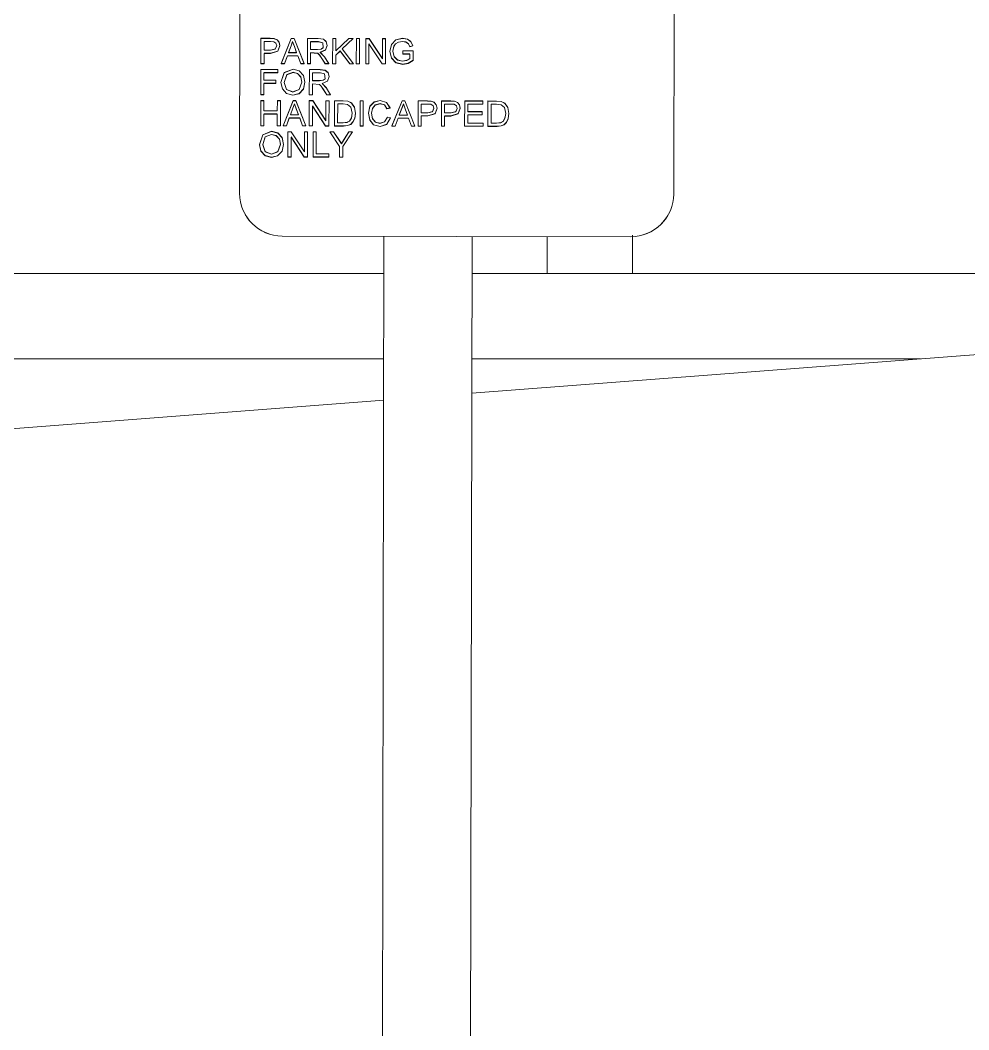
# Model space of a CAD drawing. Header units: metres. Extents: x -199 to 506, y -5 to 23.
# Drawn here: x -185.131 to -184.465, y -0.421 to 0.288 of the extents above; entities that cross this region are included whole.
import ezdxf

# ---------------------------------------------------------------- set-up
doc = ezdxf.new("R2010")
doc.units = ezdxf.units.M
for name, color, linetype, lineweight in [('06MUREXT', 92, 'Continuous', 9), ('26VENT', 144, 'Continuous', 5), ('45ESTAC', 5, 'Continuous', 5), ('46BANQ', 8, 'Continuous', 5)]:
    doc.layers.add(name, color=color, linetype=linetype, lineweight=lineweight)

# ---------------------------------------------------------------- blocks, each defined once
blk = doc.blocks.new('Curtain Wall Curb-Concrete-01 - Curtain Wall Curb-Concrete-01-7040853-600rNorthElevEjeA Paint')
at = {"layer": '46BANQ'}
for p, q in [((-188.74744, 0.05), (-184.87575, 0.05)), ((-184.81399, 0.05), (-184.49902, 0.05))]:
    blk.add_line(p, q, dxfattribs=at)
blk = doc.blocks.new('Rectangular Mullion - 60x167-V16-600rNorthElevEjeA Paint')
at = {"layer": '26VENT'}
for p, q in [((-184.87565, 0.11), (-186.21346, 0.11)), ((-184.73122, 0.11), (-184.81387, 0.11)), ((-186.21346, 0.05), (-184.87575, 0.05)), ((-184.81399, 0.05), (-184.73122, 0.05))]:
    blk.add_line(p, q, dxfattribs=at)
blk = doc.blocks.new('Rectangular Mullion - 60x167-7715932-600rNorthElevEjeA Paint')
at = {"layer": '26VENT'}
for p, q in [((-183.71928, 0.11), (-184.73122, 0.11)), ((-184.73122, 0.05), (-184.49902, 0.05))]:
    blk.add_line(p, q, dxfattribs=at)
blk = doc.blocks.new('Rectangular Mullion - 60x167-V19-600rNorthElevEjeA Paint')
at = {"layer": '26VENT'}
for p, q in [((-184.76122, 0.1358), (-184.76122, 0.11)), ((-184.70122, 0.11), (-184.70122, 0.13684)), ((-184.70122, 0.11), (-184.76122, 0.11))]:
    blk.add_line(p, q, dxfattribs=at)
blk = doc.blocks.new('Sign - SpeedLimit_Handicap - Handicap-V48-600rNorthElevEjeA Paint')
at = {"layer": '45ESTAC'}
for p, q in [((-184.97634, 0.56277), (-184.97713, 0.16618)), ((-184.67233, 0.16557), (-184.67154, 0.56216)), ((-184.96216, 0.2749), (-184.96219, 0.2572)), ((-184.96216, 0.275), (-184.95559, 0.27499)), ((-184.96216, 0.275), (-184.96216, 0.2749)), ((-184.95559, 0.27489), (-184.96216, 0.2749)), ((-184.95996, 0.2666), (-184.95995, 0.27268)), ((-184.95536, 0.27277), (-184.95995, 0.27278)), ((-184.95995, 0.27268), (-184.95536, 0.27268)), ((-184.95559, 0.27499), (-184.95294, 0.27481)), ((-184.95559, 0.27499), (-184.95559, 0.27489)), ((-184.95294, 0.27471), (-184.95559, 0.27489)), ((-184.95315, 0.27262), (-184.95536, 0.27277)), ((-184.95536, 0.27277), (-184.95536, 0.27268)), ((-184.95536, 0.27268), (-184.95315, 0.27252)), ((-184.95166, 0.27161), (-184.95315, 0.27262)), ((-184.95315, 0.27262), (-184.95315, 0.27252)), ((-184.95315, 0.27252), (-184.95166, 0.27151)), ((-184.95294, 0.27481), (-184.95079, 0.27398)), ((-184.95294, 0.27481), (-184.95294, 0.27471)), ((-184.95079, 0.27388), (-184.95294, 0.27471)), ((-184.95206, 0.2675), (-184.95109, 0.26978)), ((-184.95109, 0.26968), (-184.95206, 0.2674)), ((-184.95109, 0.26978), (-184.95166, 0.27161)), ((-184.95166, 0.27161), (-184.95166, 0.27151)), ((-184.95166, 0.27151), (-184.95109, 0.26968)), ((-184.95109, 0.26978), (-184.95109, 0.26968)), ((-184.95079, 0.27398), (-184.9494, 0.27227)), ((-184.95079, 0.27398), (-184.95079, 0.27388)), ((-184.9494, 0.27217), (-184.95079, 0.27388)), ((-184.94888, 0.26985), (-184.95031, 0.26603)), ((-184.95031, 0.26593), (-184.94888, 0.26975)), ((-184.9494, 0.27227), (-184.94888, 0.26985)), ((-184.9494, 0.27227), (-184.9494, 0.27217)), ((-184.94888, 0.26975), (-184.9494, 0.27217)), ((-184.94888, 0.26985), (-184.94888, 0.26975)), ((-184.94792, 0.25728), (-184.94081, 0.27496)), ((-184.94081, 0.27486), (-184.94792, 0.25718)), ((-184.94098, 0.26974), (-184.94272, 0.26501)), ((-184.94272, 0.26491), (-184.94098, 0.26964)), ((-184.93987, 0.27274), (-184.94098, 0.26974)), ((-184.94098, 0.26964), (-184.93987, 0.27264)), ((-184.94081, 0.27496), (-184.93892, 0.27495)), ((-184.94081, 0.27496), (-184.94081, 0.27486)), ((-184.93892, 0.27485), (-184.94081, 0.27486)), ((-184.93863, 0.26935), (-184.93987, 0.27274)), ((-184.93987, 0.27274), (-184.93987, 0.27264)), ((-184.93987, 0.27264), (-184.93863, 0.26925)), ((-184.93892, 0.27495), (-184.93188, 0.25724)), ((-184.93892, 0.27495), (-184.93892, 0.27485)), ((-184.93188, 0.25714), (-184.93892, 0.27485)), ((-184.93705, 0.265), (-184.93863, 0.26935)), ((-184.92948, 0.27484), (-184.92952, 0.25714)), ((-184.92948, 0.27494), (-184.92184, 0.27492)), ((-184.92948, 0.27494), (-184.92948, 0.27484)), ((-184.92184, 0.27482), (-184.92948, 0.27484)), ((-184.92728, 0.26709), (-184.92727, 0.27262)), ((-184.92175, 0.27271), (-184.92727, 0.27272)), ((-184.92727, 0.27262), (-184.92175, 0.27261)), ((-184.92184, 0.27492), (-184.9183, 0.27444)), ((-184.92184, 0.27492), (-184.92184, 0.27482)), ((-184.9183, 0.27434), (-184.92184, 0.27482)), ((-184.91879, 0.27194), (-184.92175, 0.27271)), ((-184.92175, 0.27271), (-184.92175, 0.27261)), ((-184.92175, 0.27261), (-184.91879, 0.27184)), ((-184.91835, 0.26849), (-184.91879, 0.27194)), ((-184.91879, 0.27194), (-184.91879, 0.27184)), ((-184.91879, 0.27184), (-184.91835, 0.26839)), ((-184.9183, 0.27444), (-184.91636, 0.27274)), ((-184.9183, 0.27444), (-184.9183, 0.27434)), ((-184.91636, 0.27264), (-184.9183, 0.27434)), ((-184.91564, 0.27007), (-184.91685, 0.26688)), ((-184.91685, 0.26678), (-184.91564, 0.26997)), ((-184.91636, 0.27274), (-184.91564, 0.27007)), ((-184.91636, 0.27274), (-184.91636, 0.27264)), ((-184.91564, 0.26997), (-184.91636, 0.27264)), ((-184.91564, 0.27007), (-184.91564, 0.26997)), ((-184.91176, 0.2748), (-184.91179, 0.2571)), ((-184.91176, 0.2749), (-184.90954, 0.2749)), ((-184.91176, 0.2749), (-184.91176, 0.2748)), ((-184.90954, 0.2748), (-184.91176, 0.2748)), ((-184.90956, 0.26623), (-184.90046, 0.27488)), ((-184.90956, 0.26613), (-184.90954, 0.2748)), ((-184.90046, 0.27478), (-184.90956, 0.26613)), ((-184.90954, 0.2749), (-184.90954, 0.2748)), ((-184.89736, 0.27487), (-184.905, 0.26761)), ((-184.905, 0.26751), (-184.89736, 0.27477)), ((-184.90046, 0.27488), (-184.89736, 0.27487)), ((-184.90046, 0.27488), (-184.90046, 0.27478)), ((-184.89736, 0.27477), (-184.90046, 0.27478)), ((-184.89736, 0.27487), (-184.89736, 0.27477)), ((-184.89514, 0.27477), (-184.89518, 0.25707)), ((-184.89514, 0.27487), (-184.89293, 0.27486)), ((-184.89514, 0.27487), (-184.89514, 0.27477)), ((-184.89293, 0.27476), (-184.89514, 0.27477)), ((-184.89296, 0.25707), (-184.89293, 0.27476)), ((-184.89293, 0.27486), (-184.89293, 0.27476)), ((-184.8885, 0.27475), (-184.88853, 0.25706)), ((-184.8885, 0.27485), (-184.88613, 0.27485)), ((-184.8885, 0.27485), (-184.8885, 0.27475)), ((-184.88613, 0.27475), (-184.8885, 0.27475)), ((-184.88632, 0.25705), (-184.88629, 0.27108)), ((-184.87706, 0.25714), (-184.88629, 0.27118)), ((-184.88629, 0.27108), (-184.87706, 0.25704)), ((-184.88613, 0.27485), (-184.87689, 0.26081)), ((-184.88613, 0.27485), (-184.88613, 0.27475)), ((-184.87689, 0.26071), (-184.88613, 0.27475)), ((-184.87687, 0.27473), (-184.87689, 0.26071)), ((-184.87687, 0.27483), (-184.87465, 0.27483)), ((-184.87687, 0.27483), (-184.87687, 0.27473)), ((-184.87465, 0.27473), (-184.87687, 0.27473)), ((-184.87469, 0.25703), (-184.87465, 0.27473)), ((-184.87465, 0.27483), (-184.87465, 0.27473)), ((-184.87162, 0.26589), (-184.87053, 0.2707)), ((-184.87053, 0.2706), (-184.87162, 0.26579)), ((-184.87053, 0.2707), (-184.86742, 0.274)), ((-184.86742, 0.27391), (-184.87053, 0.2706)), ((-184.87053, 0.2707), (-184.87053, 0.2706)), ((-184.86871, 0.26945), (-184.86941, 0.26597)), ((-184.86941, 0.26587), (-184.86871, 0.26935)), ((-184.86756, 0.27115), (-184.86871, 0.26945)), ((-184.86871, 0.26935), (-184.86756, 0.27105)), ((-184.86871, 0.26945), (-184.86871, 0.26935)), ((-184.86563, 0.2724), (-184.86756, 0.27115)), ((-184.86756, 0.27105), (-184.86563, 0.2723)), ((-184.86756, 0.27115), (-184.86756, 0.27105)), ((-184.86742, 0.274), (-184.86275, 0.27508)), ((-184.86276, 0.27498), (-184.86742, 0.27391)), ((-184.86742, 0.274), (-184.86742, 0.27391)), ((-184.86279, 0.27287), (-184.86563, 0.2724)), ((-184.86563, 0.2723), (-184.86279, 0.27277)), ((-184.86563, 0.2724), (-184.86563, 0.2723)), ((-184.8603, 0.27242), (-184.86279, 0.27287)), ((-184.86279, 0.27287), (-184.86279, 0.27277)), ((-184.86279, 0.27277), (-184.8603, 0.27232)), ((-184.86275, 0.27508), (-184.86276, 0.27498)), ((-184.85929, 0.27434), (-184.86276, 0.27498)), ((-184.86275, 0.27508), (-184.85929, 0.27444)), ((-184.85858, 0.27124), (-184.8603, 0.27242)), ((-184.8603, 0.27242), (-184.8603, 0.27232)), ((-184.8603, 0.27232), (-184.85858, 0.27114)), ((-184.85929, 0.27444), (-184.85686, 0.27269)), ((-184.85929, 0.27444), (-184.85929, 0.27434)), ((-184.85686, 0.27259), (-184.85929, 0.27434)), ((-184.85757, 0.26919), (-184.85858, 0.27124)), ((-184.85858, 0.27124), (-184.85858, 0.27114)), ((-184.85858, 0.27114), (-184.85757, 0.26909)), ((-184.85553, 0.26976), (-184.85757, 0.26919)), ((-184.85757, 0.26909), (-184.85553, 0.26966)), ((-184.85686, 0.27269), (-184.85553, 0.26976)), ((-184.85686, 0.27269), (-184.85686, 0.27259)), ((-184.85553, 0.26966), (-184.85686, 0.27259)), ((-184.85553, 0.26976), (-184.85553, 0.26966)), ((-184.95998, 0.2572), (-184.95996, 0.26439)), ((-184.95996, 0.2667), (-184.95532, 0.26669)), ((-184.95996, 0.2666), (-184.95996, 0.2667)), ((-184.95532, 0.26659), (-184.95996, 0.2666)), ((-184.95546, 0.26448), (-184.95996, 0.26449)), ((-184.95996, 0.26439), (-184.95546, 0.26438)), ((-184.95031, 0.26603), (-184.95546, 0.26448)), ((-184.95546, 0.26438), (-184.95031, 0.26593)), ((-184.95546, 0.26448), (-184.95546, 0.26438)), ((-184.95532, 0.26669), (-184.95206, 0.2675)), ((-184.95206, 0.2674), (-184.95532, 0.26659)), ((-184.95532, 0.26669), (-184.95532, 0.26659)), ((-184.95206, 0.2675), (-184.95206, 0.2674)), ((-184.95031, 0.26603), (-184.95031, 0.26593)), ((-184.94354, 0.2628), (-184.94558, 0.25727)), ((-184.94558, 0.25717), (-184.94354, 0.2627)), ((-184.93624, 0.26278), (-184.94354, 0.2628)), ((-184.94354, 0.2628), (-184.94354, 0.2627)), ((-184.94354, 0.2627), (-184.93624, 0.26268)), ((-184.94272, 0.26501), (-184.93705, 0.265)), ((-184.94272, 0.26491), (-184.94272, 0.26501)), ((-184.93705, 0.2649), (-184.94272, 0.26491)), ((-184.93863, 0.26925), (-184.93705, 0.2649)), ((-184.93705, 0.265), (-184.93705, 0.2649)), ((-184.93422, 0.25725), (-184.93624, 0.26278)), ((-184.93624, 0.26278), (-184.93624, 0.26268)), ((-184.93624, 0.26268), (-184.93422, 0.25715)), ((-184.9273, 0.25714), (-184.92729, 0.26488)), ((-184.92227, 0.26447), (-184.92729, 0.26498)), ((-184.92729, 0.26488), (-184.92227, 0.26437)), ((-184.92728, 0.26719), (-184.92232, 0.26718)), ((-184.92728, 0.26709), (-184.92728, 0.26719)), ((-184.92232, 0.26708), (-184.92728, 0.26709)), ((-184.92232, 0.26718), (-184.91979, 0.26749)), ((-184.91979, 0.26739), (-184.92232, 0.26708)), ((-184.92232, 0.26718), (-184.92232, 0.26708)), ((-184.92111, 0.26332), (-184.92227, 0.26447)), ((-184.92227, 0.26447), (-184.92227, 0.26437)), ((-184.92227, 0.26437), (-184.92111, 0.26322)), ((-184.91944, 0.26089), (-184.92111, 0.26332)), ((-184.92111, 0.26332), (-184.92111, 0.26322)), ((-184.92111, 0.26322), (-184.91944, 0.26079)), ((-184.92057, 0.26514), (-184.91685, 0.26678)), ((-184.92056, 0.26524), (-184.92057, 0.26514)), ((-184.91752, 0.26191), (-184.92057, 0.26514)), ((-184.91685, 0.26688), (-184.92056, 0.26524)), ((-184.92056, 0.26524), (-184.91752, 0.26201)), ((-184.91979, 0.26749), (-184.91835, 0.26849)), ((-184.91835, 0.26839), (-184.91979, 0.26739)), ((-184.91979, 0.26749), (-184.91979, 0.26739)), ((-184.91835, 0.26849), (-184.91835, 0.26839)), ((-184.91685, 0.26688), (-184.91685, 0.26678)), ((-184.90958, 0.2571), (-184.90957, 0.26318)), ((-184.90657, 0.26612), (-184.90957, 0.26328)), ((-184.90957, 0.26318), (-184.90657, 0.26602)), ((-184.90956, 0.26623), (-184.90956, 0.26613)), ((-184.89982, 0.25718), (-184.90657, 0.26612)), ((-184.90657, 0.26612), (-184.90657, 0.26602)), ((-184.90657, 0.26602), (-184.89982, 0.25708)), ((-184.905, 0.26761), (-184.89712, 0.25718)), ((-184.905, 0.26761), (-184.905, 0.26751)), ((-184.89712, 0.25708), (-184.905, 0.26751)), ((-184.87055, 0.26118), (-184.87162, 0.26589)), ((-184.87162, 0.26589), (-184.87162, 0.26579)), ((-184.87162, 0.26579), (-184.87055, 0.26108)), ((-184.86941, 0.26597), (-184.86858, 0.26212)), ((-184.86941, 0.26597), (-184.86941, 0.26587)), ((-184.86858, 0.26202), (-184.86941, 0.26587)), ((-184.86248, 0.26613), (-184.86249, 0.26392)), ((-184.8575, 0.26401), (-184.86249, 0.26402)), ((-184.86249, 0.26392), (-184.8575, 0.26391)), ((-184.86248, 0.26623), (-184.85528, 0.26622)), ((-184.86248, 0.26623), (-184.86248, 0.26613)), ((-184.85528, 0.26612), (-184.86248, 0.26613)), ((-184.85757, 0.26919), (-184.85757, 0.26909)), ((-184.8575, 0.26391), (-184.85751, 0.26071)), ((-184.8553, 0.2595), (-184.85528, 0.26612)), ((-184.85528, 0.26622), (-184.85528, 0.26612)), ((-184.95998, 0.2573), (-184.96219, 0.2573)), ((-184.96219, 0.2572), (-184.95998, 0.2572)), ((-184.94558, 0.25727), (-184.94792, 0.25728)), ((-184.94792, 0.25718), (-184.94792, 0.25728)), ((-184.94792, 0.25718), (-184.94558, 0.25717)), ((-184.94558, 0.25727), (-184.94558, 0.25717)), ((-184.93188, 0.25724), (-184.93422, 0.25725)), ((-184.93422, 0.25725), (-184.93422, 0.25715)), ((-184.93422, 0.25715), (-184.93188, 0.25714)), ((-184.93188, 0.25724), (-184.93188, 0.25714)), ((-184.9273, 0.25724), (-184.92952, 0.25724)), ((-184.92952, 0.25714), (-184.9273, 0.25714)), ((-184.91715, 0.25722), (-184.91944, 0.26089)), ((-184.91944, 0.26089), (-184.91944, 0.26079)), ((-184.91944, 0.26079), (-184.91715, 0.25712)), ((-184.91752, 0.26201), (-184.91457, 0.25721)), ((-184.91752, 0.26201), (-184.91752, 0.26191)), ((-184.91457, 0.25711), (-184.91752, 0.26191)), ((-184.91457, 0.25721), (-184.91715, 0.25722)), ((-184.91715, 0.25722), (-184.91715, 0.25712)), ((-184.91715, 0.25712), (-184.91457, 0.25711)), ((-184.91457, 0.25721), (-184.91457, 0.25711)), ((-184.90958, 0.2572), (-184.91179, 0.2572)), ((-184.91179, 0.2571), (-184.90958, 0.2571)), ((-184.89712, 0.25718), (-184.89982, 0.25718)), ((-184.89982, 0.25718), (-184.89982, 0.25708)), ((-184.89982, 0.25708), (-184.89712, 0.25708)), ((-184.89712, 0.25718), (-184.89712, 0.25708)), ((-184.89296, 0.25717), (-184.89518, 0.25717)), ((-184.89518, 0.25707), (-184.89296, 0.25707)), ((-184.88632, 0.25715), (-184.88853, 0.25716)), ((-184.88853, 0.25706), (-184.88632, 0.25705)), ((-184.87469, 0.25713), (-184.87706, 0.25714)), ((-184.87706, 0.25714), (-184.87706, 0.25704)), ((-184.87706, 0.25704), (-184.87469, 0.25703)), ((-184.87689, 0.26081), (-184.87689, 0.26071)), ((-184.86734, 0.25795), (-184.87055, 0.26118)), ((-184.87055, 0.26118), (-184.87055, 0.26108)), ((-184.87055, 0.26108), (-184.86734, 0.25785)), ((-184.86858, 0.26212), (-184.86616, 0.2598)), ((-184.86858, 0.26212), (-184.86858, 0.26202)), ((-184.86616, 0.2597), (-184.86858, 0.26202)), ((-184.86261, 0.25683), (-184.86734, 0.25795)), ((-184.86734, 0.25795), (-184.86734, 0.25785)), ((-184.86734, 0.25785), (-184.86261, 0.25673)), ((-184.86616, 0.2598), (-184.86279, 0.25904)), ((-184.86616, 0.2598), (-184.86616, 0.2597)), ((-184.86279, 0.25894), (-184.86616, 0.2597)), ((-184.86279, 0.25904), (-184.85975, 0.25961)), ((-184.85975, 0.25951), (-184.86279, 0.25894)), ((-184.86279, 0.25904), (-184.86279, 0.25894)), ((-184.85885, 0.25752), (-184.86261, 0.25683)), ((-184.86261, 0.25673), (-184.85885, 0.25742)), ((-184.86261, 0.25683), (-184.86261, 0.25673)), ((-184.85975, 0.25961), (-184.85751, 0.26081)), ((-184.85751, 0.26071), (-184.85975, 0.25951)), ((-184.85975, 0.25961), (-184.85975, 0.25951)), ((-184.8553, 0.2596), (-184.85885, 0.25752)), ((-184.85885, 0.25742), (-184.8553, 0.2595)), ((-184.85885, 0.25752), (-184.85885, 0.25742)), ((-184.85751, 0.26081), (-184.85751, 0.26071)), ((-184.9622, 0.25306), (-184.96224, 0.23536)), ((-184.9622, 0.25316), (-184.95029, 0.25313)), ((-184.9622, 0.25316), (-184.9622, 0.25306)), ((-184.95029, 0.25303), (-184.9622, 0.25306)), ((-184.96, 0.24559), (-184.95999, 0.25084)), ((-184.9503, 0.25092), (-184.95999, 0.25094)), ((-184.95999, 0.25084), (-184.9503, 0.25082)), ((-184.9503, 0.25082), (-184.95029, 0.25303)), ((-184.95029, 0.25313), (-184.95029, 0.25303)), ((-184.9481, 0.24405), (-184.94572, 0.25092)), ((-184.94572, 0.25082), (-184.9481, 0.24395)), ((-184.94402, 0.24953), (-184.94588, 0.24402)), ((-184.94588, 0.24392), (-184.94402, 0.24943)), ((-184.94572, 0.25092), (-184.93962, 0.25339)), ((-184.93962, 0.25329), (-184.94572, 0.25082)), ((-184.94572, 0.25092), (-184.94572, 0.25082)), ((-184.93961, 0.25118), (-184.94402, 0.24953)), ((-184.94402, 0.24943), (-184.93961, 0.25108)), ((-184.94402, 0.24953), (-184.94402, 0.24943)), ((-184.93962, 0.25339), (-184.93521, 0.25221)), ((-184.93962, 0.25339), (-184.93962, 0.25329)), ((-184.93521, 0.25211), (-184.93962, 0.25329)), ((-184.93636, 0.25031), (-184.93961, 0.25118)), ((-184.93961, 0.25118), (-184.93961, 0.25108)), ((-184.93961, 0.25108), (-184.93636, 0.25021)), ((-184.93416, 0.24789), (-184.93636, 0.25031)), ((-184.93636, 0.25031), (-184.93636, 0.25021)), ((-184.93636, 0.25021), (-184.93416, 0.24779)), ((-184.93521, 0.25221), (-184.93222, 0.24895)), ((-184.93521, 0.25221), (-184.93521, 0.25211)), ((-184.93222, 0.24885), (-184.93521, 0.25211)), ((-184.93222, 0.24895), (-184.9312, 0.24422)), ((-184.93222, 0.24895), (-184.93222, 0.24885)), ((-184.9312, 0.24412), (-184.93222, 0.24885)), ((-184.92814, 0.25299), (-184.92817, 0.23529)), ((-184.92814, 0.25309), (-184.9205, 0.25307)), ((-184.92814, 0.25309), (-184.92814, 0.25299)), ((-184.9205, 0.25297), (-184.92814, 0.25299)), ((-184.92594, 0.24524), (-184.92593, 0.25077)), ((-184.92041, 0.25086), (-184.92593, 0.25087)), ((-184.92593, 0.25077), (-184.92041, 0.25076)), ((-184.9205, 0.25307), (-184.91696, 0.25259)), ((-184.9205, 0.25307), (-184.9205, 0.25297)), ((-184.91696, 0.25249), (-184.9205, 0.25297)), ((-184.91745, 0.25009), (-184.92041, 0.25086)), ((-184.92041, 0.25086), (-184.92041, 0.25076)), ((-184.92041, 0.25076), (-184.91745, 0.24999)), ((-184.91701, 0.24664), (-184.91745, 0.25009)), ((-184.91745, 0.25009), (-184.91745, 0.24999)), ((-184.91745, 0.24999), (-184.91701, 0.24654)), ((-184.91696, 0.25259), (-184.91502, 0.2509)), ((-184.91696, 0.25259), (-184.91696, 0.25249)), ((-184.91502, 0.2508), (-184.91696, 0.25249)), ((-184.9143, 0.24822), (-184.91551, 0.24503)), ((-184.91551, 0.24493), (-184.9143, 0.24812)), ((-184.91502, 0.2509), (-184.9143, 0.24822)), ((-184.91502, 0.2509), (-184.91502, 0.2508)), ((-184.9143, 0.24812), (-184.91502, 0.2508)), ((-184.9143, 0.24822), (-184.9143, 0.24812)), ((-184.96002, 0.23536), (-184.96, 0.24338)), ((-184.96, 0.24569), (-184.95169, 0.24567)), ((-184.96, 0.24569), (-184.96, 0.24559)), ((-184.95169, 0.24557), (-184.96, 0.24559)), ((-184.9517, 0.24346), (-184.96, 0.24348)), ((-184.96, 0.24338), (-184.9517, 0.24336)), ((-184.9517, 0.24336), (-184.95169, 0.24557)), ((-184.95169, 0.24567), (-184.95169, 0.24557)), ((-184.94709, 0.23964), (-184.9481, 0.24405)), ((-184.9481, 0.24395), (-184.9481, 0.24405)), ((-184.9481, 0.24395), (-184.94709, 0.23954)), ((-184.94588, 0.24402), (-184.94412, 0.23914)), ((-184.94588, 0.24392), (-184.94588, 0.24402)), ((-184.94412, 0.23904), (-184.94588, 0.24392)), ((-184.93519, 0.23914), (-184.93342, 0.24424)), ((-184.93342, 0.24414), (-184.93519, 0.23904)), ((-184.93342, 0.24424), (-184.93416, 0.24789)), ((-184.93416, 0.24789), (-184.93416, 0.24779)), ((-184.93416, 0.24779), (-184.93342, 0.24414)), ((-184.93342, 0.24424), (-184.93342, 0.24414)), ((-184.9312, 0.24422), (-184.9323, 0.23942)), ((-184.9323, 0.23932), (-184.9312, 0.24412)), ((-184.9312, 0.24422), (-184.9312, 0.24412)), ((-184.92596, 0.23529), (-184.92594, 0.24303)), ((-184.92594, 0.24534), (-184.92098, 0.24533)), ((-184.92594, 0.24524), (-184.92594, 0.24534)), ((-184.92098, 0.24523), (-184.92594, 0.24524)), ((-184.92093, 0.24262), (-184.92594, 0.24313)), ((-184.92594, 0.24303), (-184.92093, 0.24252)), ((-184.92098, 0.24533), (-184.91845, 0.24564)), ((-184.91845, 0.24554), (-184.92098, 0.24523)), ((-184.92098, 0.24533), (-184.92098, 0.24523)), ((-184.91976, 0.24147), (-184.92093, 0.24262)), ((-184.92093, 0.24262), (-184.92093, 0.24252)), ((-184.92093, 0.24252), (-184.91976, 0.24137)), ((-184.9181, 0.23904), (-184.91976, 0.24147)), ((-184.91976, 0.24147), (-184.91976, 0.24137)), ((-184.91976, 0.24137), (-184.9181, 0.23894)), ((-184.91551, 0.24503), (-184.91922, 0.24339)), ((-184.91922, 0.24329), (-184.91551, 0.24493)), ((-184.91922, 0.24339), (-184.91618, 0.24017)), ((-184.91922, 0.24339), (-184.91922, 0.24329)), ((-184.91618, 0.24007), (-184.91922, 0.24329)), ((-184.91845, 0.24564), (-184.91701, 0.24664)), ((-184.91701, 0.24654), (-184.91845, 0.24554)), ((-184.91845, 0.24564), (-184.91845, 0.24554)), ((-184.91701, 0.24664), (-184.91701, 0.24654)), ((-184.91551, 0.24503), (-184.91551, 0.24493)), ((-184.96002, 0.23546), (-184.96224, 0.23546)), ((-184.96224, 0.23536), (-184.96002, 0.23536)), ((-184.94412, 0.23635), (-184.94709, 0.23964)), ((-184.94709, 0.23964), (-184.94709, 0.23954)), ((-184.94709, 0.23954), (-184.94412, 0.23625)), ((-184.94412, 0.23914), (-184.93968, 0.23735)), ((-184.94412, 0.23914), (-184.94412, 0.23904)), ((-184.93968, 0.23725), (-184.94412, 0.23904)), ((-184.93967, 0.23514), (-184.94412, 0.23635)), ((-184.94412, 0.23635), (-184.94412, 0.23625)), ((-184.94412, 0.23625), (-184.93967, 0.23504)), ((-184.93968, 0.23735), (-184.93519, 0.23914)), ((-184.93519, 0.23904), (-184.93968, 0.23725)), ((-184.93968, 0.23735), (-184.93968, 0.23725)), ((-184.93538, 0.23622), (-184.93967, 0.23514)), ((-184.93967, 0.23504), (-184.93538, 0.23612)), ((-184.93967, 0.23514), (-184.93967, 0.23504)), ((-184.9323, 0.23942), (-184.93538, 0.23622)), ((-184.93538, 0.23612), (-184.9323, 0.23932)), ((-184.93538, 0.23622), (-184.93538, 0.23612)), ((-184.93519, 0.23914), (-184.93519, 0.23904)), ((-184.9323, 0.23942), (-184.9323, 0.23932)), ((-184.92596, 0.23539), (-184.92817, 0.23539)), ((-184.92817, 0.23529), (-184.92596, 0.23529)), ((-184.9158, 0.23537), (-184.9181, 0.23904)), ((-184.9181, 0.23904), (-184.9181, 0.23894)), ((-184.9181, 0.23894), (-184.9158, 0.23527)), ((-184.91618, 0.24017), (-184.91323, 0.23536)), ((-184.91618, 0.24017), (-184.91618, 0.24007)), ((-184.91323, 0.23526), (-184.91618, 0.24007)), ((-184.91323, 0.23536), (-184.9158, 0.23537)), ((-184.9158, 0.23537), (-184.9158, 0.23527)), ((-184.9158, 0.23527), (-184.91323, 0.23526)), ((-184.91323, 0.23536), (-184.91323, 0.23526)), ((-184.96224, 0.23121), (-184.96228, 0.21352)), ((-184.96224, 0.23131), (-184.96003, 0.23131)), ((-184.96224, 0.23131), (-184.96224, 0.23121)), ((-184.96003, 0.23121), (-184.96224, 0.23121)), ((-184.96004, 0.22402), (-184.96003, 0.23121)), ((-184.96003, 0.23131), (-184.96003, 0.23121)), ((-184.95061, 0.23119), (-184.95063, 0.224)), ((-184.95061, 0.23129), (-184.9484, 0.23129)), ((-184.95061, 0.23129), (-184.95061, 0.23119)), ((-184.9484, 0.23119), (-184.95061, 0.23119)), ((-184.94843, 0.21349), (-184.9484, 0.23119)), ((-184.9484, 0.23129), (-184.9484, 0.23119)), ((-184.94662, 0.21359), (-184.93951, 0.23127)), ((-184.93951, 0.23117), (-184.94662, 0.21349)), ((-184.93857, 0.22905), (-184.93968, 0.22605)), ((-184.93968, 0.22595), (-184.93857, 0.22896)), ((-184.93951, 0.23127), (-184.93762, 0.23126)), ((-184.93951, 0.23127), (-184.93951, 0.23117)), ((-184.93762, 0.23117), (-184.93951, 0.23117)), ((-184.93734, 0.22566), (-184.93857, 0.22905)), ((-184.93857, 0.22905), (-184.93857, 0.22896)), ((-184.93857, 0.22896), (-184.93734, 0.22556)), ((-184.93762, 0.23126), (-184.93058, 0.21356)), ((-184.93762, 0.23126), (-184.93762, 0.23117)), ((-184.93058, 0.21346), (-184.93762, 0.23117)), ((-184.92818, 0.23115), (-184.92822, 0.21345)), ((-184.92818, 0.23125), (-184.92581, 0.23124)), ((-184.92818, 0.23125), (-184.92818, 0.23115)), ((-184.92581, 0.23114), (-184.92818, 0.23115)), ((-184.926, 0.21345), (-184.92597, 0.22747)), ((-184.91674, 0.21353), (-184.92597, 0.22757)), ((-184.92597, 0.22747), (-184.91674, 0.21343)), ((-184.92581, 0.23124), (-184.91658, 0.2172)), ((-184.92581, 0.23124), (-184.92581, 0.23114)), ((-184.91658, 0.2171), (-184.92581, 0.23114)), ((-184.91655, 0.23112), (-184.91658, 0.2171)), ((-184.91655, 0.23122), (-184.91434, 0.23122)), ((-184.91655, 0.23122), (-184.91655, 0.23112)), ((-184.91434, 0.23112), (-184.91655, 0.23112)), ((-184.91437, 0.21342), (-184.91434, 0.23112)), ((-184.91434, 0.23122), (-184.91434, 0.23112)), ((-184.91046, 0.23111), (-184.91049, 0.21342)), ((-184.91046, 0.23121), (-184.90435, 0.2312)), ((-184.91046, 0.23121), (-184.91046, 0.23111)), ((-184.90435, 0.2311), (-184.91046, 0.23111)), ((-184.90828, 0.21562), (-184.90825, 0.2289)), ((-184.90439, 0.22899), (-184.90825, 0.22899)), ((-184.90825, 0.2289), (-184.90439, 0.22889)), ((-184.90125, 0.22863), (-184.90439, 0.22899)), ((-184.90439, 0.22899), (-184.90439, 0.22889)), ((-184.90439, 0.22889), (-184.90125, 0.22853)), ((-184.90435, 0.2312), (-184.90118, 0.23094)), ((-184.90435, 0.2312), (-184.90435, 0.2311)), ((-184.90118, 0.23084), (-184.90435, 0.2311)), ((-184.89895, 0.22666), (-184.90125, 0.22863)), ((-184.90125, 0.22863), (-184.90125, 0.22853)), ((-184.90125, 0.22853), (-184.89895, 0.22656)), ((-184.90118, 0.23094), (-184.89858, 0.22967)), ((-184.90118, 0.23094), (-184.90118, 0.23084)), ((-184.89858, 0.22957), (-184.90118, 0.23084)), ((-184.89858, 0.22967), (-184.89649, 0.22664)), ((-184.89858, 0.22967), (-184.89858, 0.22957)), ((-184.89649, 0.22654), (-184.89858, 0.22957)), ((-184.89246, 0.23108), (-184.8925, 0.21338)), ((-184.89246, 0.23118), (-184.89024, 0.23117)), ((-184.89246, 0.23118), (-184.89246, 0.23108)), ((-184.89024, 0.23107), (-184.89246, 0.23108)), ((-184.89028, 0.21338), (-184.89024, 0.23107)), ((-184.89024, 0.23117), (-184.89024, 0.23107)), ((-184.88666, 0.22245), (-184.8856, 0.22726)), ((-184.8856, 0.22716), (-184.88666, 0.22235)), ((-184.8856, 0.22726), (-184.88261, 0.23037)), ((-184.88261, 0.23027), (-184.8856, 0.22716)), ((-184.8856, 0.22726), (-184.8856, 0.22716)), ((-184.88191, 0.22827), (-184.88388, 0.22574)), ((-184.88388, 0.22564), (-184.88191, 0.22817)), ((-184.88261, 0.23037), (-184.87835, 0.23142)), ((-184.87835, 0.23132), (-184.88261, 0.23027)), ((-184.88261, 0.23037), (-184.88261, 0.23027)), ((-184.87844, 0.22921), (-184.88191, 0.22827)), ((-184.88191, 0.22817), (-184.87844, 0.22911)), ((-184.88191, 0.22827), (-184.88191, 0.22817)), ((-184.87545, 0.22835), (-184.87844, 0.22921)), ((-184.87844, 0.22921), (-184.87844, 0.22911)), ((-184.87844, 0.22911), (-184.87545, 0.22825)), ((-184.87835, 0.23142), (-184.87392, 0.23004)), ((-184.87835, 0.23142), (-184.87835, 0.23132)), ((-184.87392, 0.22994), (-184.87835, 0.23132)), ((-184.87364, 0.22563), (-184.87545, 0.22835)), ((-184.87545, 0.22835), (-184.87545, 0.22825)), ((-184.87545, 0.22825), (-184.87364, 0.22553)), ((-184.87392, 0.23004), (-184.87142, 0.22615)), ((-184.87392, 0.23004), (-184.87392, 0.22994)), ((-184.87142, 0.22605), (-184.87392, 0.22994)), ((-184.87019, 0.21344), (-184.86308, 0.23112)), ((-184.86308, 0.23102), (-184.87019, 0.21334)), ((-184.86214, 0.2289), (-184.86325, 0.22589)), ((-184.86325, 0.22579), (-184.86214, 0.2288)), ((-184.86308, 0.23112), (-184.86119, 0.23111)), ((-184.86308, 0.23112), (-184.86308, 0.23102)), ((-184.86119, 0.23101), (-184.86308, 0.23102)), ((-184.86091, 0.22551), (-184.86214, 0.2289)), ((-184.86214, 0.2289), (-184.86214, 0.2288)), ((-184.86214, 0.2288), (-184.86091, 0.22541)), ((-184.86119, 0.23111), (-184.85415, 0.2134)), ((-184.86119, 0.23111), (-184.86119, 0.23101)), ((-184.85415, 0.2133), (-184.86119, 0.23101)), ((-184.85175, 0.231), (-184.85179, 0.2133)), ((-184.85175, 0.23109), (-184.84518, 0.23108)), ((-184.85175, 0.23109), (-184.85175, 0.231)), ((-184.84518, 0.23098), (-184.85175, 0.231)), ((-184.84955, 0.2227), (-184.84954, 0.22878)), ((-184.84496, 0.22887), (-184.84954, 0.22888)), ((-184.84954, 0.22878), (-184.84496, 0.22877)), ((-184.84518, 0.23108), (-184.84254, 0.23091)), ((-184.84518, 0.23108), (-184.84518, 0.23098)), ((-184.84254, 0.23081), (-184.84518, 0.23098)), ((-184.84274, 0.22871), (-184.84496, 0.22887)), ((-184.84496, 0.22887), (-184.84496, 0.22877)), ((-184.84496, 0.22877), (-184.84274, 0.22861)), ((-184.84125, 0.22771), (-184.84274, 0.22871)), ((-184.84274, 0.22871), (-184.84274, 0.22861)), ((-184.84274, 0.22861), (-184.84125, 0.22761)), ((-184.84254, 0.23091), (-184.84039, 0.23008)), ((-184.84254, 0.23091), (-184.84254, 0.23081)), ((-184.84039, 0.22998), (-184.84254, 0.23081)), ((-184.84069, 0.22588), (-184.84125, 0.22771)), ((-184.84125, 0.22771), (-184.84125, 0.22761)), ((-184.84125, 0.22761), (-184.84069, 0.22578)), ((-184.84039, 0.23008), (-184.83899, 0.22836)), ((-184.84039, 0.23008), (-184.84039, 0.22998)), ((-184.83899, 0.22826), (-184.84039, 0.22998)), ((-184.83899, 0.22836), (-184.83847, 0.22595)), ((-184.83899, 0.22836), (-184.83899, 0.22826)), ((-184.83847, 0.22585), (-184.83899, 0.22826)), ((-184.83541, 0.23096), (-184.83545, 0.21327)), ((-184.83541, 0.23106), (-184.82885, 0.23105)), ((-184.83541, 0.23106), (-184.83541, 0.23096)), ((-184.82885, 0.23095), (-184.83541, 0.23096)), ((-184.83321, 0.22266), (-184.8332, 0.22875)), ((-184.82862, 0.22884), (-184.8332, 0.22885)), ((-184.8332, 0.22875), (-184.82862, 0.22874)), ((-184.82885, 0.23105), (-184.8262, 0.23088)), ((-184.82885, 0.23105), (-184.82885, 0.23095)), ((-184.8262, 0.23078), (-184.82885, 0.23095)), ((-184.82641, 0.22868), (-184.82862, 0.22884)), ((-184.82862, 0.22884), (-184.82862, 0.22874)), ((-184.82862, 0.22874), (-184.82641, 0.22858)), ((-184.82491, 0.22768), (-184.82641, 0.22868)), ((-184.82641, 0.22868), (-184.82641, 0.22858)), ((-184.82641, 0.22858), (-184.82491, 0.22758)), ((-184.8262, 0.23088), (-184.82405, 0.23004)), ((-184.8262, 0.23088), (-184.8262, 0.23078)), ((-184.82405, 0.22994), (-184.8262, 0.23078)), ((-184.82435, 0.22584), (-184.82491, 0.22768)), ((-184.82491, 0.22768), (-184.82491, 0.22758)), ((-184.82491, 0.22758), (-184.82435, 0.22574)), ((-184.82405, 0.23004), (-184.82265, 0.22833)), ((-184.82405, 0.23004), (-184.82405, 0.22994)), ((-184.82265, 0.22823), (-184.82405, 0.22994)), ((-184.82265, 0.22833), (-184.82213, 0.22592)), ((-184.82265, 0.22833), (-184.82265, 0.22823)), ((-184.82213, 0.22582), (-184.82265, 0.22823)), ((-184.81908, 0.23093), (-184.81911, 0.21323)), ((-184.81908, 0.23103), (-184.80634, 0.231)), ((-184.81908, 0.23103), (-184.81908, 0.23093)), ((-184.80634, 0.23091), (-184.81908, 0.23093)), ((-184.81687, 0.22346), (-184.81686, 0.22871)), ((-184.80634, 0.22879), (-184.81686, 0.22881)), ((-184.81686, 0.22871), (-184.80634, 0.22869)), ((-184.80634, 0.231), (-184.80634, 0.23091)), ((-184.80634, 0.22869), (-184.80634, 0.23091)), ((-184.80274, 0.2309), (-184.80277, 0.2132)), ((-184.80274, 0.231), (-184.79662, 0.23099)), ((-184.80274, 0.231), (-184.80274, 0.2309)), ((-184.79662, 0.23089), (-184.80274, 0.2309)), ((-184.80055, 0.21541), (-184.80053, 0.22868)), ((-184.79667, 0.22877), (-184.80053, 0.22878)), ((-184.80053, 0.22868), (-184.79667, 0.22867)), ((-184.79353, 0.22841), (-184.79667, 0.22877)), ((-184.79667, 0.22877), (-184.79667, 0.22867)), ((-184.79667, 0.22867), (-184.79353, 0.22831)), ((-184.79662, 0.23099), (-184.79346, 0.23072)), ((-184.79662, 0.23099), (-184.79662, 0.23089)), ((-184.79346, 0.23062), (-184.79662, 0.23089)), ((-184.79123, 0.22645), (-184.79353, 0.22841)), ((-184.79353, 0.22841), (-184.79353, 0.22831)), ((-184.79353, 0.22831), (-184.79123, 0.22635)), ((-184.79346, 0.23072), (-184.79086, 0.22945)), ((-184.79346, 0.23072), (-184.79346, 0.23062)), ((-184.79086, 0.22935), (-184.79346, 0.23062)), ((-184.79086, 0.22945), (-184.78877, 0.22643)), ((-184.79086, 0.22945), (-184.79086, 0.22935)), ((-184.78877, 0.22633), (-184.79086, 0.22935)), ((-184.96006, 0.21351), (-184.96005, 0.22181)), ((-184.95063, 0.22189), (-184.96005, 0.22191)), ((-184.96005, 0.22181), (-184.95063, 0.22179)), ((-184.96004, 0.22412), (-184.95063, 0.2241)), ((-184.96004, 0.22412), (-184.96004, 0.22402)), ((-184.95063, 0.224), (-184.96004, 0.22402)), ((-184.95063, 0.22179), (-184.95065, 0.2135)), ((-184.95063, 0.2241), (-184.95063, 0.224)), ((-184.93968, 0.22605), (-184.94143, 0.22132)), ((-184.94143, 0.22122), (-184.93968, 0.22595)), ((-184.94143, 0.22132), (-184.93575, 0.22131)), ((-184.94143, 0.22122), (-184.94143, 0.22132)), ((-184.93575, 0.22121), (-184.94143, 0.22122)), ((-184.93575, 0.22131), (-184.93734, 0.22566)), ((-184.93734, 0.22556), (-184.93575, 0.22121)), ((-184.93575, 0.22131), (-184.93575, 0.22121)), ((-184.89802, 0.22247), (-184.89895, 0.22666)), ((-184.89895, 0.22666), (-184.89895, 0.22656)), ((-184.89895, 0.22656), (-184.89802, 0.22237)), ((-184.8985, 0.21912), (-184.89802, 0.22247)), ((-184.89802, 0.22237), (-184.8985, 0.21902)), ((-184.89802, 0.22247), (-184.89802, 0.22237)), ((-184.89649, 0.22664), (-184.8958, 0.22243)), ((-184.89649, 0.22664), (-184.89649, 0.22654)), ((-184.8958, 0.22233), (-184.89649, 0.22654)), ((-184.8958, 0.22243), (-184.89628, 0.21886)), ((-184.89628, 0.21876), (-184.8958, 0.22233)), ((-184.8958, 0.22243), (-184.8958, 0.22233)), ((-184.88574, 0.21772), (-184.88666, 0.22245)), ((-184.88666, 0.22245), (-184.88666, 0.22235)), ((-184.88666, 0.22235), (-184.88574, 0.21762)), ((-184.88388, 0.22574), (-184.88445, 0.22245)), ((-184.88445, 0.22235), (-184.88388, 0.22564)), ((-184.88445, 0.22245), (-184.88379, 0.21864)), ((-184.88445, 0.22245), (-184.88445, 0.22235)), ((-184.88379, 0.21854), (-184.88445, 0.22235)), ((-184.88388, 0.22574), (-184.88388, 0.22564)), ((-184.87526, 0.21648), (-184.87337, 0.21973)), ((-184.87142, 0.22615), (-184.87364, 0.22563)), ((-184.87364, 0.22553), (-184.87142, 0.22605)), ((-184.87364, 0.22563), (-184.87364, 0.22553)), ((-184.87337, 0.21973), (-184.87116, 0.21916)), ((-184.87337, 0.21963), (-184.87337, 0.21973)), ((-184.87142, 0.22615), (-184.87142, 0.22605)), ((-184.865, 0.22107), (-184.86325, 0.22579)), ((-184.865, 0.22107), (-184.86499, 0.22117)), ((-184.85932, 0.22106), (-184.865, 0.22107)), ((-184.86325, 0.22589), (-184.86499, 0.22117)), ((-184.86499, 0.22117), (-184.85932, 0.22116)), ((-184.85932, 0.22116), (-184.86091, 0.22551)), ((-184.86091, 0.22541), (-184.85932, 0.22106)), ((-184.85932, 0.22116), (-184.85932, 0.22106)), ((-184.84957, 0.21329), (-184.84956, 0.22048)), ((-184.84505, 0.22057), (-184.84956, 0.22058)), ((-184.84956, 0.22048), (-184.84505, 0.22047)), ((-184.84955, 0.2228), (-184.84492, 0.22279)), ((-184.84955, 0.2227), (-184.84955, 0.2228)), ((-184.84492, 0.22269), (-184.84955, 0.2227)), ((-184.8399, 0.22213), (-184.84505, 0.22057)), ((-184.84505, 0.22047), (-184.8399, 0.22203)), ((-184.84505, 0.22057), (-184.84505, 0.22047)), ((-184.84492, 0.22279), (-184.84165, 0.22359)), ((-184.84166, 0.22349), (-184.84492, 0.22269)), ((-184.84492, 0.22279), (-184.84492, 0.22269)), ((-184.84069, 0.22578), (-184.84166, 0.22349)), ((-184.84165, 0.22359), (-184.84166, 0.22349)), ((-184.84165, 0.22359), (-184.84069, 0.22588)), ((-184.84069, 0.22588), (-184.84069, 0.22578)), ((-184.83847, 0.22595), (-184.8399, 0.22213)), ((-184.8399, 0.22203), (-184.83847, 0.22585)), ((-184.8399, 0.22213), (-184.8399, 0.22203)), ((-184.83847, 0.22595), (-184.83847, 0.22585)), ((-184.83323, 0.21326), (-184.83322, 0.22045)), ((-184.82871, 0.22054), (-184.83322, 0.22055)), ((-184.83322, 0.22045), (-184.82872, 0.22044)), ((-184.83321, 0.22276), (-184.82858, 0.22275)), ((-184.83321, 0.22266), (-184.83321, 0.22276)), ((-184.82858, 0.22265), (-184.83321, 0.22266)), ((-184.82872, 0.22044), (-184.82357, 0.222)), ((-184.82871, 0.22054), (-184.82872, 0.22044)), ((-184.82356, 0.2221), (-184.82871, 0.22054)), ((-184.82858, 0.22275), (-184.82532, 0.22356)), ((-184.82532, 0.22346), (-184.82858, 0.22265)), ((-184.82858, 0.22275), (-184.82858, 0.22265)), ((-184.82532, 0.22356), (-184.82435, 0.22584)), ((-184.82435, 0.22574), (-184.82532, 0.22346)), ((-184.82532, 0.22356), (-184.82532, 0.22346)), ((-184.82435, 0.22584), (-184.82435, 0.22574)), ((-184.82357, 0.222), (-184.82213, 0.22582)), ((-184.82356, 0.2221), (-184.82357, 0.222)), ((-184.82213, 0.22592), (-184.82356, 0.2221)), ((-184.82213, 0.22592), (-184.82213, 0.22582)), ((-184.81689, 0.21544), (-184.81688, 0.22125)), ((-184.80691, 0.22133), (-184.81688, 0.22135)), ((-184.81688, 0.22125), (-184.80691, 0.22123)), ((-184.81687, 0.22356), (-184.80691, 0.22354)), ((-184.81687, 0.22356), (-184.81687, 0.22346)), ((-184.80691, 0.22344), (-184.81687, 0.22346)), ((-184.80691, 0.22354), (-184.80691, 0.22344)), ((-184.80691, 0.22123), (-184.80691, 0.22344)), ((-184.79029, 0.22225), (-184.79123, 0.22645)), ((-184.79123, 0.22645), (-184.79123, 0.22635)), ((-184.79123, 0.22635), (-184.79029, 0.22216)), ((-184.79078, 0.21891), (-184.79029, 0.22225)), ((-184.79029, 0.22216), (-184.79078, 0.21881)), ((-184.79029, 0.22225), (-184.79029, 0.22216)), ((-184.78877, 0.22643), (-184.78808, 0.22222)), ((-184.78877, 0.22643), (-184.78877, 0.22633)), ((-184.78808, 0.22212), (-184.78877, 0.22633)), ((-184.78808, 0.22222), (-184.78856, 0.21865)), ((-184.78856, 0.21855), (-184.78808, 0.22212)), ((-184.78808, 0.22222), (-184.78808, 0.22212)), ((-184.96006, 0.21361), (-184.96228, 0.21362)), ((-184.96228, 0.21352), (-184.96006, 0.21351)), ((-184.94843, 0.21359), (-184.95065, 0.21359)), ((-184.95065, 0.2135), (-184.94843, 0.21349)), ((-184.94428, 0.21358), (-184.94662, 0.21359)), ((-184.94662, 0.21349), (-184.94662, 0.21359)), ((-184.94662, 0.21349), (-184.94428, 0.21348)), ((-184.94224, 0.21911), (-184.94428, 0.21358)), ((-184.94428, 0.21348), (-184.94224, 0.21901)), ((-184.94428, 0.21358), (-184.94428, 0.21348)), ((-184.93494, 0.21909), (-184.94224, 0.21911)), ((-184.94224, 0.21911), (-184.94224, 0.21901)), ((-184.94224, 0.21901), (-184.93494, 0.21899)), ((-184.93293, 0.21356), (-184.93494, 0.21909)), ((-184.93494, 0.21909), (-184.93494, 0.21899)), ((-184.93494, 0.21899), (-184.93293, 0.21346)), ((-184.93058, 0.21356), (-184.93293, 0.21356)), ((-184.93293, 0.21356), (-184.93293, 0.21346)), ((-184.93293, 0.21346), (-184.93058, 0.21346)), ((-184.93058, 0.21356), (-184.93058, 0.21346)), ((-184.926, 0.21355), (-184.92822, 0.21355)), ((-184.92822, 0.21345), (-184.926, 0.21345)), ((-184.91437, 0.21352), (-184.91674, 0.21353)), ((-184.91674, 0.21353), (-184.91674, 0.21343)), ((-184.91674, 0.21343), (-184.91437, 0.21342)), ((-184.91658, 0.2172), (-184.91658, 0.2171)), ((-184.90409, 0.2135), (-184.91049, 0.21352)), ((-184.91049, 0.21342), (-184.90409, 0.2134)), ((-184.90828, 0.21572), (-184.90435, 0.21572)), ((-184.90828, 0.21562), (-184.90828, 0.21572)), ((-184.90436, 0.21562), (-184.90828, 0.21562)), ((-184.9015, 0.21593), (-184.90436, 0.21562)), ((-184.90435, 0.21572), (-184.90436, 0.21562)), ((-184.90435, 0.21572), (-184.9015, 0.21603)), ((-184.90124, 0.2138), (-184.90409, 0.2135)), ((-184.90409, 0.2134), (-184.90124, 0.2137)), ((-184.90409, 0.2135), (-184.90409, 0.2134)), ((-184.9015, 0.21603), (-184.89986, 0.21693)), ((-184.89986, 0.21683), (-184.9015, 0.21593)), ((-184.9015, 0.21603), (-184.9015, 0.21593)), ((-184.89912, 0.21468), (-184.90124, 0.2138)), ((-184.90124, 0.2137), (-184.89912, 0.21458)), ((-184.90124, 0.2138), (-184.90124, 0.2137)), ((-184.89986, 0.21693), (-184.8985, 0.21912)), ((-184.8985, 0.21902), (-184.89986, 0.21683)), ((-184.89986, 0.21693), (-184.89986, 0.21683)), ((-184.8975, 0.21628), (-184.89912, 0.21468)), ((-184.89912, 0.21458), (-184.8975, 0.21619)), ((-184.89912, 0.21468), (-184.89912, 0.21458)), ((-184.8985, 0.21912), (-184.8985, 0.21902)), ((-184.89628, 0.21886), (-184.8975, 0.21628)), ((-184.8975, 0.21619), (-184.89628, 0.21876)), ((-184.8975, 0.21628), (-184.8975, 0.21619)), ((-184.89628, 0.21886), (-184.89628, 0.21876)), ((-184.8925, 0.21338), (-184.89028, 0.21338)), ((-184.89028, 0.21348), (-184.89249, 0.21348)), ((-184.88305, 0.21435), (-184.88574, 0.21772)), ((-184.88574, 0.21772), (-184.88574, 0.21762)), ((-184.88574, 0.21762), (-184.88305, 0.21425)), ((-184.88379, 0.21864), (-184.88171, 0.2162)), ((-184.88379, 0.21864), (-184.88379, 0.21854)), ((-184.88171, 0.2161), (-184.88379, 0.21854)), ((-184.87844, 0.21318), (-184.88305, 0.21435)), ((-184.88305, 0.21435), (-184.88305, 0.21425)), ((-184.88305, 0.21425), (-184.87844, 0.21308)), ((-184.88171, 0.2162), (-184.87865, 0.21539)), ((-184.88171, 0.2162), (-184.88171, 0.2161)), ((-184.87865, 0.21529), (-184.88171, 0.2161)), ((-184.87865, 0.21539), (-184.87526, 0.21648)), ((-184.87526, 0.21638), (-184.87865, 0.21529)), ((-184.87865, 0.21539), (-184.87865, 0.21529)), ((-184.8738, 0.2147), (-184.87844, 0.21318)), ((-184.87844, 0.21308), (-184.8738, 0.2146)), ((-184.87844, 0.21318), (-184.87844, 0.21308)), ((-184.87337, 0.21963), (-184.87526, 0.21638)), ((-184.87526, 0.21648), (-184.87526, 0.21638)), ((-184.87116, 0.21916), (-184.8738, 0.2147)), ((-184.8738, 0.2146), (-184.87116, 0.21906)), ((-184.8738, 0.2147), (-184.8738, 0.2146)), ((-184.87116, 0.21906), (-184.87337, 0.21963)), ((-184.87116, 0.21916), (-184.87116, 0.21906)), ((-184.86785, 0.21343), (-184.87019, 0.21344)), ((-184.87019, 0.21334), (-184.87019, 0.21344)), ((-184.87019, 0.21334), (-184.86785, 0.21333)), ((-184.86581, 0.21896), (-184.86785, 0.21343)), ((-184.86785, 0.21333), (-184.86581, 0.21886)), ((-184.86785, 0.21343), (-184.86785, 0.21333)), ((-184.85851, 0.21894), (-184.86581, 0.21896)), ((-184.86581, 0.21896), (-184.86581, 0.21886)), ((-184.86581, 0.21886), (-184.85851, 0.21884)), ((-184.85649, 0.21341), (-184.85851, 0.21894)), ((-184.85851, 0.21894), (-184.85851, 0.21884)), ((-184.85851, 0.21884), (-184.8565, 0.21331)), ((-184.85649, 0.21341), (-184.8565, 0.21331)), ((-184.8565, 0.21331), (-184.85415, 0.2133)), ((-184.85415, 0.2134), (-184.85649, 0.21341)), ((-184.85415, 0.2134), (-184.85415, 0.2133)), ((-184.84957, 0.21339), (-184.85179, 0.2134)), ((-184.85179, 0.2133), (-184.84957, 0.21329)), ((-184.83323, 0.21336), (-184.83545, 0.21337)), ((-184.83545, 0.21327), (-184.83323, 0.21326)), ((-184.8061, 0.21331), (-184.81911, 0.21333)), ((-184.81911, 0.21323), (-184.8061, 0.21321)), ((-184.81689, 0.21554), (-184.80609, 0.21552)), ((-184.81689, 0.21554), (-184.81689, 0.21544)), ((-184.80609, 0.21542), (-184.81689, 0.21544)), ((-184.8061, 0.21321), (-184.80609, 0.21542)), ((-184.80609, 0.21552), (-184.80609, 0.21542)), ((-184.79636, 0.21329), (-184.80277, 0.2133)), ((-184.80277, 0.2132), (-184.79636, 0.21319)), ((-184.80055, 0.21551), (-184.79663, 0.2155)), ((-184.80055, 0.21541), (-184.80055, 0.21551)), ((-184.79663, 0.2154), (-184.80055, 0.21541)), ((-184.79663, 0.2155), (-184.79378, 0.21582)), ((-184.79378, 0.21572), (-184.79663, 0.2154)), ((-184.79663, 0.2155), (-184.79663, 0.2154)), ((-184.79351, 0.21359), (-184.79636, 0.21329)), ((-184.79636, 0.21319), (-184.79351, 0.21349)), ((-184.79636, 0.21329), (-184.79636, 0.21319)), ((-184.79378, 0.21582), (-184.79213, 0.21672)), ((-184.79213, 0.21662), (-184.79378, 0.21572)), ((-184.79378, 0.21582), (-184.79378, 0.21572)), ((-184.79139, 0.21447), (-184.79351, 0.21359)), ((-184.79351, 0.21349), (-184.79139, 0.21437)), ((-184.79351, 0.21359), (-184.79351, 0.21349)), ((-184.79213, 0.21672), (-184.79078, 0.21891)), ((-184.79078, 0.21881), (-184.79213, 0.21662)), ((-184.79213, 0.21672), (-184.79213, 0.21662)), ((-184.78977, 0.21607), (-184.79139, 0.21447)), ((-184.79139, 0.21437), (-184.78977, 0.21597)), ((-184.79139, 0.21447), (-184.79139, 0.21437)), ((-184.79078, 0.21891), (-184.79078, 0.21881)), ((-184.78856, 0.21865), (-184.78977, 0.21607)), ((-184.78977, 0.21597), (-184.78856, 0.21855)), ((-184.78977, 0.21607), (-184.78977, 0.21597)), ((-184.78856, 0.21865), (-184.78856, 0.21855)), ((-184.96314, 0.20039), (-184.96076, 0.20726)), ((-184.96076, 0.20716), (-184.96314, 0.20029)), ((-184.95906, 0.20588), (-184.96092, 0.20036)), ((-184.96092, 0.20027), (-184.95906, 0.20578)), ((-184.96076, 0.20726), (-184.95466, 0.20973)), ((-184.95466, 0.20963), (-184.96076, 0.20716)), ((-184.96076, 0.20726), (-184.96076, 0.20716)), ((-184.95465, 0.20752), (-184.95906, 0.20588)), ((-184.95906, 0.20578), (-184.95465, 0.20742)), ((-184.95906, 0.20588), (-184.95906, 0.20578)), ((-184.95466, 0.20973), (-184.95025, 0.20856)), ((-184.95466, 0.20973), (-184.95466, 0.20963)), ((-184.95025, 0.20846), (-184.95466, 0.20963)), ((-184.9514, 0.20666), (-184.95465, 0.20752)), ((-184.95465, 0.20752), (-184.95465, 0.20742)), ((-184.95465, 0.20742), (-184.9514, 0.20656)), ((-184.9492, 0.20423), (-184.9514, 0.20666)), ((-184.9514, 0.20666), (-184.9514, 0.20656)), ((-184.9514, 0.20656), (-184.9492, 0.20413)), ((-184.95025, 0.20856), (-184.94726, 0.2053)), ((-184.95025, 0.20856), (-184.95025, 0.20846)), ((-184.94726, 0.2052), (-184.95025, 0.20846)), ((-184.94318, 0.20933), (-184.94322, 0.19164)), ((-184.94318, 0.20943), (-184.94081, 0.20943)), ((-184.94318, 0.20943), (-184.94318, 0.20933)), ((-184.94081, 0.20933), (-184.94318, 0.20933)), ((-184.941, 0.19163), (-184.94097, 0.20566)), ((-184.93174, 0.19171), (-184.94097, 0.20576)), ((-184.94097, 0.20566), (-184.93174, 0.19161)), ((-184.94081, 0.20943), (-184.93158, 0.19539)), ((-184.94081, 0.20943), (-184.94081, 0.20933)), ((-184.93158, 0.19529), (-184.94081, 0.20933)), ((-184.93155, 0.20931), (-184.93158, 0.19529)), ((-184.93155, 0.20941), (-184.92933, 0.20941)), ((-184.93155, 0.20941), (-184.93155, 0.20931)), ((-184.92933, 0.20931), (-184.93155, 0.20931)), ((-184.92937, 0.19161), (-184.92933, 0.20931)), ((-184.92933, 0.20941), (-184.92933, 0.20931)), ((-184.92546, 0.2093), (-184.92549, 0.1916)), ((-184.92546, 0.2094), (-184.92324, 0.20939)), ((-184.92546, 0.2094), (-184.92546, 0.2093)), ((-184.92324, 0.20929), (-184.92546, 0.2093)), ((-184.92327, 0.19381), (-184.92324, 0.20929)), ((-184.92324, 0.20939), (-184.92324, 0.20929)), ((-184.90692, 0.19916), (-184.91383, 0.20937)), ((-184.91383, 0.20937), (-184.91121, 0.20937)), ((-184.91383, 0.20937), (-184.91383, 0.20927)), ((-184.91121, 0.20927), (-184.91383, 0.20927)), ((-184.91383, 0.20927), (-184.90692, 0.19906)), ((-184.91121, 0.20937), (-184.90753, 0.20391)), ((-184.91121, 0.20937), (-184.91121, 0.20927)), ((-184.90753, 0.20381), (-184.91121, 0.20927)), ((-184.89776, 0.20934), (-184.90471, 0.19916)), ((-184.90471, 0.19906), (-184.89776, 0.20924)), ((-184.90374, 0.20411), (-184.90038, 0.20935)), ((-184.90038, 0.20925), (-184.90374, 0.20401)), ((-184.90038, 0.20935), (-184.89776, 0.20934)), ((-184.90038, 0.20935), (-184.90038, 0.20925)), ((-184.89776, 0.20924), (-184.90038, 0.20925)), ((-184.89776, 0.20934), (-184.89776, 0.20924)), ((-184.96213, 0.19598), (-184.96314, 0.20039)), ((-184.96314, 0.20029), (-184.96314, 0.20039)), ((-184.96314, 0.20029), (-184.96213, 0.19588)), ((-184.96092, 0.20036), (-184.95916, 0.19548)), ((-184.96092, 0.20027), (-184.96092, 0.20036)), ((-184.95916, 0.19538), (-184.96092, 0.20027)), ((-184.95023, 0.19548), (-184.94846, 0.20058)), ((-184.94846, 0.20048), (-184.95023, 0.19538)), ((-184.94846, 0.20058), (-184.9492, 0.20423)), ((-184.9492, 0.20423), (-184.9492, 0.20413)), ((-184.9492, 0.20413), (-184.94846, 0.20048)), ((-184.94846, 0.20058), (-184.94846, 0.20048)), ((-184.94624, 0.20056), (-184.94734, 0.19576)), ((-184.94734, 0.19566), (-184.94624, 0.20046)), ((-184.94726, 0.2053), (-184.94624, 0.20056)), ((-184.94726, 0.2053), (-184.94726, 0.2052)), ((-184.94624, 0.20046), (-184.94726, 0.2052)), ((-184.94624, 0.20056), (-184.94624, 0.20046)), ((-184.90753, 0.20391), (-184.90564, 0.20113)), ((-184.90564, 0.20103), (-184.90753, 0.20381)), ((-184.90692, 0.19906), (-184.90694, 0.19157)), ((-184.90564, 0.20113), (-184.90374, 0.20411)), ((-184.90374, 0.20401), (-184.90564, 0.20103)), ((-184.90564, 0.20113), (-184.90564, 0.20103)), ((-184.90472, 0.19156), (-184.90471, 0.19906)), ((-184.95916, 0.1927), (-184.96213, 0.19598)), ((-184.96213, 0.19598), (-184.96213, 0.19588)), ((-184.96213, 0.19588), (-184.95916, 0.1926)), ((-184.95916, 0.19548), (-184.95472, 0.1937)), ((-184.95916, 0.19548), (-184.95916, 0.19538)), ((-184.95472, 0.1936), (-184.95916, 0.19538)), ((-184.95471, 0.19148), (-184.95916, 0.1927)), ((-184.95916, 0.1927), (-184.95916, 0.1926)), ((-184.95916, 0.1926), (-184.95471, 0.19138)), ((-184.95472, 0.1937), (-184.95023, 0.19548)), ((-184.95023, 0.19538), (-184.95472, 0.1936)), ((-184.95472, 0.1937), (-184.95472, 0.1936)), ((-184.95042, 0.19256), (-184.95471, 0.19148)), ((-184.95471, 0.19138), (-184.95042, 0.19246)), ((-184.95471, 0.19148), (-184.95471, 0.19138)), ((-184.94734, 0.19576), (-184.95042, 0.19256)), ((-184.95042, 0.19246), (-184.94734, 0.19566)), ((-184.95042, 0.19256), (-184.95042, 0.19246)), ((-184.95023, 0.19548), (-184.95023, 0.19538)), ((-184.94734, 0.19576), (-184.94734, 0.19566)), ((-184.94322, 0.19164), (-184.941, 0.19163)), ((-184.941, 0.19173), (-184.94321, 0.19174)), ((-184.92937, 0.19171), (-184.93174, 0.19171)), ((-184.93174, 0.19171), (-184.93174, 0.19161)), ((-184.93174, 0.19161), (-184.92937, 0.19161)), ((-184.93158, 0.19539), (-184.93158, 0.19529)), ((-184.91441, 0.19168), (-184.92549, 0.1917)), ((-184.92549, 0.1916), (-184.91442, 0.19158)), ((-184.92327, 0.19391), (-184.91441, 0.19389)), ((-184.92327, 0.19391), (-184.92327, 0.19381)), ((-184.91441, 0.19379), (-184.92327, 0.19381)), ((-184.91442, 0.19158), (-184.91441, 0.19379)), ((-184.91441, 0.19389), (-184.91441, 0.19379)), ((-184.90472, 0.19166), (-184.90694, 0.19166)), ((-184.90694, 0.19157), (-184.90472, 0.19156)), ((-184.94719, 0.13616), (-184.70239, 0.13568)), ((-184.87576, 0.13602), (-184.87965, -1.82676)), ((-184.81771, -1.82676), (-184.81382, 0.1359))]:
    blk.add_line(p, q, dxfattribs=at)
for centre, start_param, end_param in [((-184.94713, 0.16612), 0, 1.570796), ((-184.70233, 0.16563), 1.570796, 3.141593), ((-184.94713, 0.16617), 0.523599, 1.261756), ((-184.70233, 0.16569), 1.832596, 2.617994)]:
    blk.add_ellipse(centre, major_axis=(-0.03, 0.00006), ratio=0.998465, start_param=start_param, end_param=end_param, dxfattribs=at)

msp = doc.modelspace()

# ---------------------------------------------------------------- linework, layer by layer
at = {"layer": '06MUREXT'}
for p, q in [((-182.54968, 0.2), (-184.81404, 0.02576)), ((-184.8758, 0.02101), (-189.31865, -0.32087))]:
    msp.add_line(p, q, dxfattribs=at)

# ---------------------------------------------------------------- block references
at = {"layer": '26VENT'}
for name in ['Rectangular Mullion - 60x167-V19-600rNorthElevEjeA Paint', 'Rectangular Mullion - 60x167-V16-600rNorthElevEjeA Paint', 'Rectangular Mullion - 60x167-7715932-600rNorthElevEjeA Paint']:
    msp.add_blockref(name, (0, 0), dxfattribs=at)
at = {"layer": '45ESTAC'}
msp.add_blockref('Sign - SpeedLimit_Handicap - Handicap-V48-600rNorthElevEjeA Paint', (0, 0), dxfattribs=at)
at = {"layer": '46BANQ'}
msp.add_blockref('Curtain Wall Curb-Concrete-01 - Curtain Wall Curb-Concrete-01-7040853-600rNorthElevEjeA Paint', (0, 0), dxfattribs=at)

doc.saveas('drawing.dxf')
